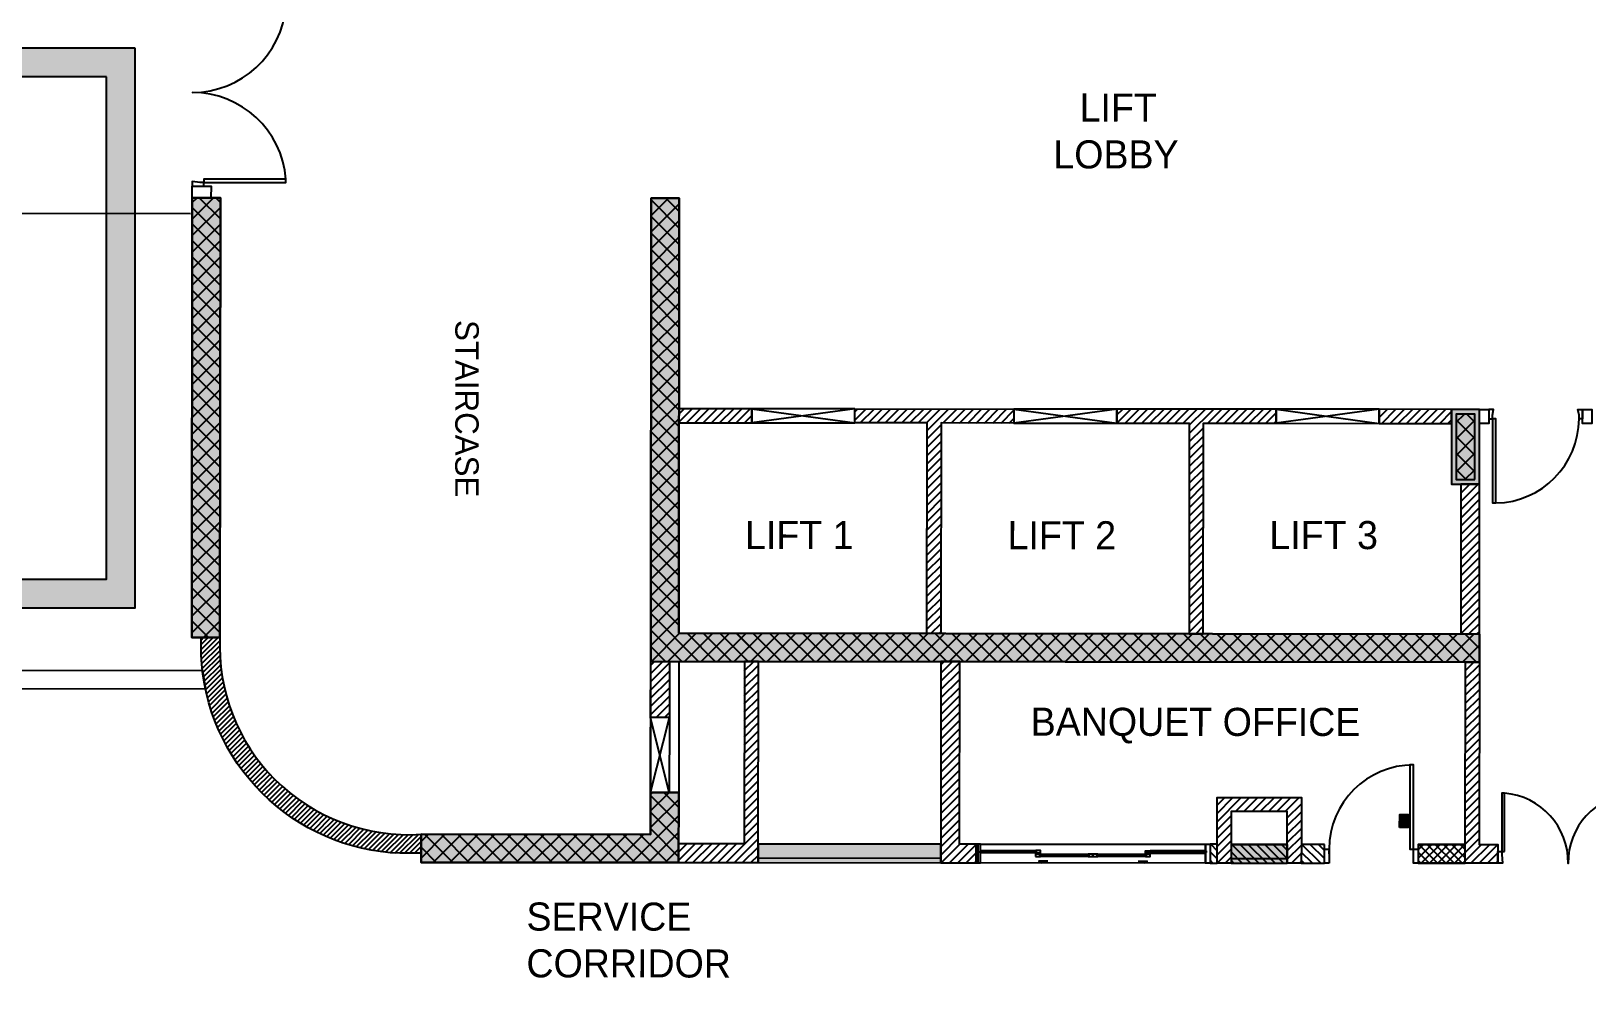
# Model space of a CAD drawing. Header units: millimetres. Extents: x -957 to 3394, y -3 to 3008.
# Drawn here: x 2041 to 2695, y 475 to 873 of the extents above; entities that cross this region are included whole.
import ezdxf

# ---------------------------------------------------------------- set-up
doc = ezdxf.new("R2010")
doc.units = ezdxf.units.MM
for name, color, linetype in [('HATCHES', 7, 'CONTINUOUS'), ('PDF_0', 7, 'CONTINUOUS'), ('PDF_CORE', 7, 'CONTINUOUS'), ('PDF_DOOR', 7, 'CONTINUOUS'), ('PDF_ELEVATION_5_LIGHT', 7, 'CONTINUOUS'), ('PDF_FRAMING-COLUMN', 7, 'CONTINUOUS'), ('PDF_FRAMING-COLUMN_HATCH', 7, 'CONTINUOUS'), ('PDF_FSM-PODIUM-FRAMING_-_S', 7, 'CONTINUOUS'), ('PDF_GROUND', 7, 'CONTINUOUS'), ('PDF_HATCH', 7, 'CONTINUOUS'), ('PDF_HATCH_-_AAC', 7, 'CONTINUOUS'), ('PDF_TEXT', 7, 'CONTINUOUS'), ('PDF_TRI_ARC-KQ_DOOR___WIND', 7, 'CONTINUOUS'), ('PDF_WALL', 7, 'CONTINUOUS')]:
    doc.layers.add(name, color=color, linetype=linetype)
doc.styles.add('PDF_ARIAL', font='PDF_ARIAL')

msp = doc.modelspace()

# ---------------------------------------------------------------- hatches: boundary and pattern name
at = {"layer": 'HATCHES'}
h = msp.add_hatch(color=178, dxfattribs=at)
h.paths.add_polyline_path([(660.59, 1512.96), (423.82, 1512.96), (423.82, 1207.2), (660.59, 1207.2)], flags=0)
h.paths.add_polyline_path([(648.59, 1219.2), (435.82, 1219.2), (435.82, 1500.96), (648.59, 1500.96)], flags=0)
h.paths.add_polyline_path([(660.59, 1183.2), (423.82, 1183.2), (423.82, 877.44), (660.59, 877.44)], flags=0)
h.paths.add_polyline_path([(648.59, 889.44), (435.82, 889.44), (435.82, 1171.2), (648.59, 1171.2)], flags=0)
h.paths.add_polyline_path([(530.93, 865.44), (530.93, 630.3), (904.48, 630.3), (904.48, 865.44)], flags=0)
h.paths.add_polyline_path([(892.48, 853.44), (892.48, 642.3), (542.93, 642.3), (542.93, 853.44)], flags=0)
h.paths.add_polyline_path([(928.48, 865.44), (928.48, 630.3), (1302.03, 630.3), (1302.03, 865.44)], flags=0)
h.paths.add_polyline_path([(940.48, 853.44), (1290.03, 853.44), (1290.03, 642.3), (940.48, 642.3)], flags=0)
h.paths.add_polyline_path([(1326.03, 865.44), (1326.03, 630.3), (1687.58, 630.3), (1687.58, 865.44)], flags=0)
h.paths.add_polyline_path([(1675.58, 853.44), (1675.58, 642.3), (1338.03, 642.3), (1338.03, 853.44)], flags=0)
h.paths.add_polyline_path([(1711.61, 865.44), (1711.61, 630.3), (2085.16, 630.3), (2085.16, 865.44)], flags=0)
h.paths.add_polyline_path([(2073.16, 853.44), (2073.16, 642.3), (1723.61, 642.3), (1723.61, 853.44)], flags=0)
at = {"layer": 'PDF_0'}
for points in [[(2649.78, 607.5), (2649.79, 619.29), (2313.52, 619.58), (2313.67, 802.47), (2301.87, 802.48), (2301.71, 607.79)], [(2649.78, 607.5), (2649.79, 619.29), (2313.52, 619.58), (2313.67, 802.47), (2301.87, 802.48), (2301.71, 607.79)], [(2313.46, 552.72), (2301.66, 552.73), (2301.65, 535.03), (2205.29, 535.11), (2205.28, 523.32), (2313.43, 523.22)]]:
    msp.add_hatch(color=7, dxfattribs=at).paths.add_polyline_path(points, flags=0)

# ---------------------------------------------------------------- linework, layer by layer
for points in [[(403.79, 797.42), (2108.36, 795.97)], [(2108.95, 795.77), (2109.35, 796.16)], [(2109.09, 726.73), (2109.15, 795.97)]]:
    msp.add_lwpolyline(points, dxfattribs=at)
at = {"layer": 'PDF_0', "color": 7}
for points in [[(2120.95, 802.63), (2109.16, 802.64), (2109, 617.79), (2120.8, 617.78)], [(2649.78, 607.5), (2649.79, 619.29), (2313.52, 619.58), (2313.67, 802.47), (2301.87, 802.48), (2301.71, 607.79)], [(2649.78, 607.5), (2649.79, 619.29), (2313.52, 619.58), (2313.67, 802.47), (2301.87, 802.48), (2301.71, 607.79)], [(2649.84, 682.22), (2649.87, 713.69), (2638.07, 713.7), (2638.04, 682.23)], [(2313.46, 552.72), (2301.66, 552.73), (2301.65, 535.03), (2205.29, 535.11), (2205.28, 523.32), (2313.43, 523.22)]]:
    msp.add_lwpolyline(points, close=True, dxfattribs=at)
for points in [[(2120.95, 802.63), (2109.16, 802.64), (2120.8, 617.78), (2109, 617.79)], [(2649.84, 682.22), (2649.87, 713.69), (2638.04, 682.23), (2638.07, 713.7)]]:
    msp.add_solid(points, dxfattribs=at)
at = {"layer": 'PDF_CORE'}
msp.add_lwpolyline([(2301.71, 607.79), (2313.51, 607.78), (2313.46, 552.72), (2301.66, 552.73)], close=True, dxfattribs=at)
at = {"layer": 'PDF_DOOR'}
for points in [[(2148.49, 810.47, 0.390391), (2109.19, 846.89, 0.390392), (2148.56, 883.24, 0.390392)], [(2713.89, 552.38, 0.393896), (2687.07, 522.9, 0.393896), (2660.3, 552.42, 0.393896)]]:
    msp.add_lwpolyline(points, format="xyb", dxfattribs=at)
for points in [[(2114.08, 809.05), (2148.49, 809.02), (2148.49, 810.47), (2114.08, 810.5)], [(2109.16, 807.56), (2114.08, 807.55), (2114.08, 809.05), (2112.5, 809.05), (2109.16, 809.53)], [(2653.8, 713.68), (2653.8, 709.75), (2655.29, 709.75), (2655.3, 711.32), (2655.77, 713.68)], [(2693.13, 713.65), (2693.13, 709.72), (2691.64, 709.72), (2691.64, 711.29), (2691.17, 713.65)], [(2655.29, 709.75), (2655.26, 674.35), (2656.72, 674.35), (2656.75, 709.75)], [(2660.28, 527.84), (2660.3, 552.42), (2659.22, 552.42), (2659.2, 527.84)], [(2657.58, 522.93), (2657.58, 527.84), (2659.2, 527.84), (2659.2, 526.68), (2659.55, 522.93)]]:
    msp.add_lwpolyline(points, close=True, dxfattribs=at)
msp.add_arc((2656.1, 709.88), 35.53, 270.99248, 359.74302, dxfattribs=at)
at = {"layer": 'PDF_ELEVATION_5_LIGHT'}
for points in [[(2313.59, 708.39), (2319.18, 713.97)], [(2313.6, 711.87), (2315.7, 713.97)], [(2316.75, 708.07), (2322.65, 713.97)], [(2320.23, 708.07), (2326.13, 713.96)], [(2323.7, 708.07), (2329.61, 713.96)], [(2327.18, 708.06), (2333.08, 713.96)], [(2330.65, 708.06), (2336.56, 713.95)], [(2334.13, 708.06), (2340.04, 713.95)], [(2337.61, 708.05), (2343.51, 713.95)], [(2387.39, 713.91), (2344.12, 708.05)], [(2344.13, 713.95), (2387.39, 708.01)], [(2387.39, 712.6), (2388.7, 713.91)], [(2387.39, 709.12), (2392.18, 713.91)], [(2417.74, 619.49), (2417.82, 707.99), (2387.39, 708.01), (2387.39, 713.91), (2454.25, 713.85), (2454.25, 707.95), (2423.72, 707.98), (2423.64, 619.49), (2417.79, 619.49)], [(2389.75, 708.01), (2395.66, 713.9)], [(2393.23, 708.01), (2399.13, 713.9)], [(2396.7, 708), (2402.61, 713.9)], [(2400.18, 708), (2406.09, 713.9)], [(2403.66, 708), (2409.56, 713.89)], [(2407.13, 708), (2413.04, 713.89)], [(2410.61, 707.99), (2416.51, 713.89)], [(2414.09, 707.99), (2419.99, 713.88)], [(2417.56, 707.99), (2423.47, 713.88)], [(2417.81, 704.76), (2426.94, 713.88)], [(2424.52, 707.98), (2430.42, 713.87)], [(2427.99, 707.98), (2433.9, 713.87)], [(2431.47, 707.97), (2437.37, 713.87)], [(2434.94, 707.97), (2440.85, 713.87)], [(2438.42, 707.97), (2444.33, 713.86)], [(2441.9, 707.97), (2447.8, 713.86)], [(2445.37, 707.96), (2451.28, 713.86)], [(2448.85, 707.96), (2454.25, 713.35)], [(2454.25, 713.85), (2497.51, 707.92)], [(2497.52, 713.82), (2454.25, 707.96)], [(2497.51, 711.39), (2499.95, 713.82)], [(2497.52, 707.92), (2503.42, 713.81)], [(2500.99, 707.91), (2506.9, 713.81)], [(2504.47, 707.91), (2510.38, 713.81)], [(2507.95, 707.91), (2513.85, 713.8)], [(2511.42, 707.91), (2517.33, 713.8)], [(2514.9, 707.9), (2520.8, 713.8)], [(2518.38, 707.9), (2524.28, 713.79)], [(2521.85, 707.9), (2527.76, 713.79)], [(2525.33, 707.89), (2531.23, 713.79)], [(2527.94, 707.03), (2534.71, 713.79)], [(2527.94, 703.55), (2538.19, 713.78)], [(2535.76, 707.89), (2541.66, 713.78)], [(2539.23, 707.88), (2545.14, 713.78)], [(2542.71, 707.88), (2548.62, 713.77)], [(2546.19, 707.88), (2552.09, 713.77)], [(2549.66, 707.87), (2555.57, 713.77)], [(2553.14, 707.87), (2559.04, 713.76)], [(2556.62, 707.87), (2562.52, 713.76)], [(2607.69, 713.72), (2564.42, 707.87)], [(2564.43, 713.76), (2607.68, 707.82)], [(2607.69, 713.7), (2607.71, 713.72)], [(2607.69, 710.22), (2611.19, 713.72)], [(2608.76, 707.82), (2614.67, 713.72)], [(2612.24, 707.82), (2618.14, 713.71)], [(2615.71, 707.82), (2621.62, 713.71)], [(2619.19, 707.81), (2625.09, 713.71)], [(2622.67, 707.81), (2628.57, 713.71)], [(2626.14, 707.81), (2632.05, 713.7)], [(2629.62, 707.8), (2635.52, 713.7)], [(2633.1, 707.8), (2638.07, 712.77)], [(2341.08, 708.05), (2344.12, 711.09)], [(2417.81, 701.29), (2423.72, 707.18)], [(2452.33, 707.96), (2454.25, 709.88)], [(2527.94, 700.08), (2533.84, 705.97)], [(2560.09, 707.86), (2564.42, 712.19)], [(2563.57, 707.86), (2564.42, 708.71)], [(2636.57, 707.8), (2638.07, 709.29)], [(2417.81, 697.81), (2423.71, 703.71)], [(2417.81, 694.34), (2423.71, 700.23)], [(2527.93, 696.6), (2533.84, 702.49)], [(2417.8, 690.86), (2423.71, 696.75)], [(2417.8, 687.38), (2423.7, 693.28)], [(2527.93, 693.12), (2533.83, 699.02)], [(2527.93, 689.65), (2533.83, 695.54)], [(2417.79, 680.43), (2423.7, 686.32)], [(2417.8, 683.91), (2423.7, 689.8)], [(2527.92, 686.17), (2533.83, 692.07)], [(2527.92, 682.69), (2533.83, 688.59)], [(2417.79, 676.95), (2423.7, 682.85)], [(2527.91, 675.74), (2533.82, 681.64)], [(2527.92, 679.22), (2533.82, 685.11)], [(2641.97, 678.46), (2645.75, 682.23)], [(2641.97, 674.98), (2649.23, 682.22)], [(2641.98, 681.93), (2642.27, 682.23)], [(2417.79, 673.48), (2423.69, 679.37)], [(2417.79, 670), (2423.69, 675.9)], [(2527.91, 672.26), (2533.82, 678.16)], [(2527.91, 668.79), (2533.81, 674.68)], [(2641.97, 671.51), (2649.84, 679.37)], [(2641.97, 668.03), (2649.84, 675.89)], [(2417.78, 666.52), (2423.69, 672.42)], [(2417.78, 663.05), (2423.68, 668.94)], [(2527.9, 661.84), (2533.81, 667.73)], [(2527.91, 665.31), (2533.81, 671.21)], [(2641.96, 664.55), (2649.84, 672.41)], [(2641.96, 661.08), (2649.83, 668.94)], [(2417.77, 656.1), (2423.68, 661.99)], [(2417.78, 659.57), (2423.68, 665.47)], [(2527.9, 658.36), (2533.8, 664.25)], [(2527.9, 654.88), (2533.8, 660.78)], [(2641.95, 654.12), (2649.83, 661.98)], [(2641.96, 657.6), (2649.83, 665.46)], [(2417.77, 652.62), (2423.67, 658.51)], [(2417.77, 649.14), (2423.67, 655.04)], [(2527.89, 651.41), (2533.8, 657.3)], [(2527.89, 647.93), (2533.8, 653.83)], [(2641.95, 650.65), (2649.82, 658.51)], [(2641.95, 647.17), (2649.82, 655.03)], [(2417.76, 645.67), (2423.67, 651.56)], [(2417.76, 642.19), (2423.67, 648.09)], [(2527.89, 644.45), (2533.79, 650.35)], [(2641.94, 643.7), (2649.82, 651.55)], [(2641.94, 640.22), (2649.81, 648.08)], [(2417.76, 638.71), (2423.66, 644.61)], [(2417.76, 635.24), (2423.66, 641.13)], [(2527.88, 640.98), (2533.79, 646.87)], [(2527.88, 637.5), (2533.79, 643.4)], [(2641.94, 636.74), (2649.81, 644.6)], [(2641.94, 633.27), (2649.81, 641.13)], [(2417.75, 631.76), (2423.66, 637.66)], [(2417.75, 628.29), (2423.65, 634.18)], [(2527.88, 634.03), (2533.78, 639.92)], [(2527.88, 630.55), (2533.78, 636.44)], [(2641.93, 629.79), (2649.81, 637.65)], [(2641.93, 626.31), (2649.8, 634.17)], [(2417.75, 624.81), (2423.65, 630.7)], [(2527.87, 627.07), (2533.78, 632.97)], [(2527.87, 623.6), (2533.77, 629.49)], [(2641.93, 622.84), (2649.8, 630.7)], [(2417.74, 621.33), (2423.65, 627.23)], [(2419.38, 619.49), (2423.65, 623.75)], [(2527.87, 620.12), (2533.77, 626.01)], [(2530.62, 619.4), (2533.77, 622.54)], [(2641.92, 619.36), (2649.8, 627.22)], [(2645.34, 619.3), (2649.79, 623.74)], [(2422.86, 619.49), (2423.64, 620.27)], [(2648.82, 619.3), (2649.79, 620.27)], [(2301.7, 602.74), (2306.76, 607.79)], [(2301.71, 606.22), (2303.28, 607.79)], [(2341.03, 603.8), (2345, 607.76)], [(2341.04, 607.28), (2341.52, 607.76)], [(2301.7, 599.27), (2309.57, 607.13)], [(2301.7, 595.79), (2309.57, 603.65)], [(2341.03, 600.33), (2346.94, 606.22)], [(2341.03, 596.85), (2346.93, 602.74)], [(2423.62, 599.42), (2431.5, 607.28)], [(2423.62, 595.94), (2431.49, 603.8)], [(2423.63, 606.37), (2424.95, 607.69)], [(2423.63, 602.89), (2428.43, 607.69)], [(2643.87, 600.47), (2649.78, 606.36)], [(2643.87, 596.99), (2649.78, 602.89)], [(2643.88, 607.42), (2643.96, 607.5)], [(2643.88, 603.94), (2647.44, 607.5)], [(2301.69, 592.32), (2309.57, 600.17)], [(2301.69, 588.84), (2309.56, 596.7)], [(2341.02, 589.9), (2346.93, 595.79)], [(2341.03, 593.37), (2346.93, 599.27)], [(2423.62, 592.46), (2431.49, 600.32)], [(2423.62, 588.99), (2431.49, 596.85)], [(2643.87, 593.52), (2649.77, 599.41)], [(2643.87, 590.04), (2649.77, 595.93)], [(2301.69, 585.36), (2309.56, 593.22)], [(2304, 584.19), (2309.56, 589.75)], [(2341.02, 586.42), (2346.92, 592.31)], [(2341.02, 582.94), (2346.92, 588.84)], [(2423.61, 585.51), (2431.48, 593.37)], [(2423.61, 582.03), (2431.48, 589.89)], [(2643.86, 586.56), (2649.77, 592.46)], [(2643.86, 583.09), (2649.76, 588.98)], [(2307.47, 584.19), (2309.56, 586.27)], [(2341.01, 579.47), (2346.92, 585.36)], [(2341.01, 575.99), (2346.91, 581.89)], [(2423.6, 575.08), (2431.48, 582.94)], [(2423.61, 578.56), (2431.48, 586.42)], [(2643.85, 576.13), (2649.76, 582.03)], [(2643.86, 579.61), (2649.76, 585.5)], [(2341.01, 572.51), (2346.91, 578.41)], [(2423.6, 571.61), (2431.47, 579.46)], [(2423.6, 568.13), (2431.47, 575.99)], [(2643.85, 572.66), (2649.76, 578.55)], [(2643.85, 569.18), (2649.75, 575.08)], [(2341, 569.04), (2346.91, 574.93)], [(2341, 565.56), (2346.91, 571.46)], [(2423.59, 564.65), (2431.47, 572.51)], [(2423.59, 561.18), (2431.46, 569.04)], [(2643.84, 565.7), (2649.75, 571.6)], [(2341, 562.09), (2346.9, 567.98)], [(2341, 558.61), (2346.9, 564.5)], [(2423.59, 557.7), (2431.46, 565.56)], [(2423.59, 554.22), (2431.46, 562.08)], [(2643.84, 562.23), (2649.75, 568.12)], [(2643.84, 558.75), (2649.74, 564.65)], [(2340.99, 555.13), (2346.9, 561.03)], [(2340.99, 551.66), (2346.89, 557.55)], [(2423.58, 550.75), (2431.46, 558.61)], [(2643.83, 551.8), (2649.74, 557.69)], [(2643.84, 555.28), (2649.74, 561.17)], [(2340.98, 544.7), (2346.89, 550.6)], [(2340.99, 548.18), (2346.89, 554.07)], [(2423.58, 547.27), (2431.45, 555.13)], [(2423.58, 543.79), (2431.45, 551.65)], [(2539.6, 547.36), (2542.8, 550.56)], [(2539.6, 543.89), (2546.28, 550.56)], [(2539.6, 540.41), (2549.76, 550.55)], [(2547.33, 544.65), (2553.23, 550.55)], [(2550.8, 544.65), (2556.71, 550.55)], [(2554.28, 544.65), (2560.19, 550.54)], [(2557.76, 544.65), (2563.66, 550.54)], [(2561.23, 544.64), (2567.14, 550.54)], [(2564.71, 544.64), (2570.61, 550.53)], [(2568.19, 544.64), (2574.09, 550.53)], [(2643.83, 548.32), (2649.73, 554.22)], [(2643.83, 544.85), (2649.73, 550.74)], [(2340.98, 541.23), (2346.89, 547.12)], [(2340.98, 537.75), (2346.88, 543.65)], [(2423.57, 540.32), (2431.45, 548.18)], [(2423.57, 536.84), (2431.44, 544.7)], [(2539.59, 536.93), (2545.5, 542.83)], [(2569.09, 538.6), (2575, 544.49)], [(2569.1, 542.07), (2575, 547.97)], [(2643.82, 541.37), (2649.73, 547.26)], [(2643.82, 537.89), (2649.73, 543.79)], [(2333.37, 523.21), (2346.88, 536.69)], [(2340.97, 534.27), (2346.88, 540.17)], [(2423.56, 529.89), (2431.44, 537.75)], [(2423.57, 533.37), (2431.44, 541.22)], [(2539.59, 533.46), (2545.5, 539.35)], [(2539.59, 529.98), (2545.49, 535.88)], [(2569.09, 535.12), (2575, 541.01)], [(2569.09, 531.64), (2574.99, 537.54)], [(2643.81, 530.94), (2649.72, 536.84)], [(2643.82, 534.42), (2649.72, 540.31)], [(2313.44, 527.63), (2316.9, 531.09)], [(2313.44, 524.15), (2320.38, 531.08)], [(2315.98, 523.22), (2323.86, 531.08)], [(2319.46, 523.22), (2327.33, 531.08)], [(2322.94, 523.21), (2330.81, 531.07)], [(2326.41, 523.21), (2334.29, 531.07)], [(2329.89, 523.21), (2337.76, 531.07)], [(2336.84, 523.2), (2346.87, 533.22)], [(2340.32, 523.2), (2346.87, 529.74)], [(2346.87, 531.06), (2423.57, 531)], [(2423.56, 526.41), (2431.43, 534.27)], [(2423.75, 523.13), (2431.62, 530.99)], [(2427.23, 523.13), (2435.1, 530.98)], [(2430.7, 523.12), (2438.58, 530.98)], [(2539.59, 526.51), (2545.49, 532.4)], [(2545.49, 530.89), (2569.09, 530.87)], [(2569.08, 524.69), (2574.99, 530.59)], [(2569.09, 528.17), (2574.99, 534.06)], [(2624.15, 528.67), (2626.3, 530.82)], [(2624.15, 525.2), (2629.77, 530.82)], [(2625.38, 522.96), (2633.25, 530.82)], [(2628.85, 522.95), (2636.73, 530.81)], [(2632.33, 522.95), (2640.2, 530.81)], [(2635.81, 522.95), (2643.68, 530.81)], [(2639.28, 522.94), (2649.72, 533.36)], [(2642.76, 522.94), (2650.63, 530.8)], [(2646.24, 522.94), (2654.11, 530.8)], [(2649.71, 522.94), (2657.58, 530.79)], [(2343.8, 523.2), (2346.87, 526.26)], [(2346.86, 523.2), (2423.56, 523.13)], [(2346.87, 525.16), (2423.56, 525.1)], [(2434.18, 523.12), (2439.3, 528.23)], [(2437.66, 523.12), (2439.29, 524.75)], [(2539.58, 523.03), (2545.49, 528.92)], [(2543.06, 523.03), (2545.48, 525.45)], [(2545.48, 524.99), (2569.08, 524.97)], [(2545.48, 523.03), (2569.08, 523.01)], [(2570.87, 523), (2574.98, 527.11)], [(2574.35, 523), (2574.98, 523.63)], [(2653.19, 522.93), (2657.58, 527.31)], [(2656.67, 522.93), (2657.57, 523.84)]]:
    msp.add_lwpolyline(points, dxfattribs=at)
for points in [[(2387.39, 713.91), (2344.13, 713.95), (2344.12, 708.05), (2387.39, 708.01)], [(2497.52, 713.82), (2454.25, 713.85), (2454.25, 707.95), (2497.51, 707.92)], [(2564.43, 713.76), (2497.52, 713.82), (2497.51, 707.92), (2527.94, 707.89), (2527.87, 619.4), (2533.77, 619.39), (2533.84, 707.89), (2564.42, 707.86)], [(2607.69, 713.72), (2564.43, 713.76), (2564.42, 707.86), (2607.68, 707.82)], [(2638.07, 713.7), (2607.69, 713.72), (2607.68, 707.82), (2638.07, 707.8)], [(2313.43, 523.22), (2346.86, 523.19), (2346.94, 607.75), (2341.04, 607.76), (2340.97, 531.07), (2313.44, 531.09)], [(2423.56, 523.13), (2439.29, 523.12), (2439.3, 530.98), (2431.43, 530.99), (2431.5, 607.68), (2423.63, 607.69)], [(2301.66, 552.73), (2309.55, 584.19), (2309.53, 552.72), (2301.69, 584.19)]]:
    msp.add_lwpolyline(points, close=True, dxfattribs=at)
at = {"layer": 'PDF_ELEVATION_5_LIGHT', "color": 7}
for points in [[(2346.86, 523.2), (2423.56, 523.13), (2423.57, 531), (2346.87, 531.06)], [(2545.48, 523.03), (2569.08, 523.01), (2569.09, 530.87), (2545.49, 530.89)]]:
    msp.add_lwpolyline(points, close=True, dxfattribs=at)
for points in [[(2346.86, 523.2), (2423.56, 523.13), (2346.87, 531.06), (2423.57, 531)], [(2545.48, 523.03), (2569.08, 523.01), (2545.49, 530.89), (2569.09, 530.87)]]:
    msp.add_solid(points, dxfattribs=at)
at = {"layer": 'PDF_FRAMING-COLUMN'}
for points in [[(2649.84, 682.22), (2649.87, 713.69), (2638.07, 713.7), (2638.04, 682.23)], [(2647.88, 684.19), (2647.9, 711.72), (2640.04, 711.73), (2640.01, 684.2)]]:
    msp.add_lwpolyline(points, close=True, dxfattribs=at)
at = {"layer": 'PDF_FRAMING-COLUMN_HATCH'}
for points in [[(2109.14, 786.72), (2120.95, 798.5)], [(2109.15, 800.62), (2111.18, 802.64)], [(2109.15, 793.67), (2118.13, 802.63)], [(2109.15, 798.6), (2120.94, 786.79)], [(2112.07, 802.64), (2120.95, 793.75)], [(2119.02, 802.63), (2120.95, 800.7)], [(2301.86, 788.27), (2313.67, 800.06)], [(2301.86, 788.27), (2313.67, 800.06)], [(2301.87, 802.18), (2302.17, 802.48)], [(2301.87, 802.18), (2302.17, 802.48)], [(2301.87, 795.23), (2309.13, 802.47)], [(2301.87, 795.23), (2309.13, 802.47)], [(2301.87, 801.7), (2313.66, 789.89)], [(2301.87, 801.7), (2313.66, 789.89)], [(2308.04, 802.47), (2313.67, 796.84)], [(2308.04, 802.47), (2313.67, 796.84)], [(2109.14, 779.76), (2120.95, 791.55)], [(2109.15, 791.65), (2120.94, 779.84)], [(2301.86, 781.32), (2313.67, 793.11)], [(2301.86, 781.32), (2313.66, 793.11)], [(2301.87, 794.74), (2313.66, 782.93)], [(2301.87, 794.74), (2313.66, 782.93)], [(2109.13, 772.81), (2120.94, 784.6)], [(2109.14, 784.7), (2120.93, 772.89)], [(2301.85, 774.37), (2313.66, 786.16)], [(2301.85, 774.37), (2313.66, 786.16)], [(2301.86, 787.79), (2313.65, 775.98)], [(2301.86, 787.79), (2313.65, 775.98)], [(2109.12, 765.86), (2120.93, 777.65)], [(2109.13, 777.75), (2120.92, 765.94)], [(2301.84, 767.42), (2313.65, 779.2)], [(2301.84, 767.42), (2313.65, 779.2)], [(2301.85, 780.84), (2313.64, 769.03)], [(2301.86, 780.84), (2313.64, 769.03)], [(2301.84, 760.46), (2313.65, 772.25)], [(2301.84, 760.46), (2313.65, 772.25)], [(2301.85, 773.89), (2313.64, 762.08)], [(2301.85, 773.89), (2313.64, 762.08)], [(2109.12, 758.9), (2120.93, 770.69)], [(2109.13, 770.79), (2120.92, 758.98)], [(2301.83, 753.51), (2313.64, 765.3)], [(2301.83, 753.51), (2313.64, 765.3)], [(2301.84, 766.93), (2313.63, 755.12)], [(2301.84, 766.93), (2313.63, 755.12)], [(2109.11, 751.95), (2120.92, 763.74)], [(2109.12, 763.84), (2120.91, 752.03)], [(2301.83, 746.56), (2313.64, 758.35)], [(2301.83, 746.56), (2313.63, 758.35)], [(2301.84, 759.98), (2313.63, 748.17)], [(2301.84, 759.98), (2313.63, 748.17)], [(2109.11, 745), (2120.92, 756.79)], [(2109.12, 756.89), (2120.91, 745.08)], [(2301.83, 753.03), (2313.62, 741.22)], [(2301.83, 753.03), (2313.62, 741.22)], [(2109.1, 738.05), (2120.91, 749.84)], [(2109.11, 749.93), (2120.9, 738.13)], [(2301.82, 739.6), (2313.63, 751.39)], [(2301.82, 739.6), (2313.63, 751.39)], [(2301.83, 746.07), (2313.61, 734.27)], [(2301.83, 746.07), (2313.61, 734.27)], [(2109.09, 731.09), (2120.9, 742.88)], [(2109.1, 742.98), (2120.89, 731.17)], [(2301.81, 732.65), (2313.62, 744.44)], [(2301.81, 732.65), (2313.62, 744.44)], [(2301.82, 739.12), (2313.61, 727.31)], [(2301.82, 739.12), (2313.61, 727.31)], [(2109.09, 724.14), (2120.9, 735.93)], [(2109.1, 736.03), (2120.89, 724.22)], [(2301.81, 725.7), (2313.62, 737.49)], [(2301.81, 725.7), (2313.62, 737.49)], [(2301.81, 732.17), (2313.6, 720.36)], [(2301.81, 732.17), (2313.6, 720.36)], [(2109.08, 717.19), (2120.89, 728.98)], [(2109.09, 729.08), (2120.88, 717.27)], [(2301.8, 718.75), (2313.61, 730.54)], [(2301.8, 718.75), (2313.61, 730.54)], [(2109.08, 710.24), (2120.89, 722.03)], [(2109.09, 722.12), (2120.88, 710.32)], [(2301.8, 711.79), (2313.61, 723.58)], [(2301.8, 711.79), (2313.61, 723.58)], [(2301.81, 725.22), (2313.6, 713.41)], [(2301.81, 725.22), (2313.6, 713.41)], [(2109.07, 703.28), (2120.88, 715.07)], [(2109.08, 715.17), (2120.87, 703.36)], [(2301.79, 704.84), (2313.6, 716.63)], [(2301.79, 704.84), (2313.6, 716.63)], [(2301.8, 718.26), (2313.59, 706.45)], [(2301.8, 718.26), (2313.59, 706.45)], [(2109.06, 696.33), (2120.87, 708.12)], [(2109.08, 708.22), (2120.86, 696.41)], [(2301.78, 697.89), (2313.59, 709.68)], [(2301.78, 697.89), (2313.59, 709.68)], [(2301.8, 711.31), (2313.58, 699.5)], [(2301.8, 711.31), (2313.58, 699.5)], [(2640.03, 708.29), (2643.48, 711.73)], [(2640.03, 709.26), (2647.89, 701.39)], [(2640.03, 701.34), (2647.9, 709.2)], [(2644.52, 711.73), (2647.9, 708.34)], [(2109.06, 689.38), (2120.87, 701.17)], [(2109.07, 701.27), (2120.86, 689.46)], [(2301.78, 690.94), (2313.59, 702.72)], [(2301.78, 690.94), (2313.59, 702.72)], [(2301.79, 704.36), (2313.58, 692.55)], [(2301.79, 704.36), (2313.58, 692.55)], [(2640.02, 694.38), (2647.89, 702.24)], [(2640.03, 702.31), (2647.89, 694.43)], [(2109.05, 682.43), (2120.86, 694.21)], [(2109.06, 694.31), (2120.85, 682.5)], [(2301.77, 683.98), (2313.58, 695.77)], [(2301.77, 683.98), (2313.58, 695.77)], [(2301.78, 697.41), (2313.57, 685.6)], [(2301.78, 697.41), (2313.57, 685.6)], [(2640.02, 695.35), (2647.88, 687.48)], [(2640.02, 687.43), (2647.89, 695.29)], [(2109.05, 675.47), (2120.86, 687.26)], [(2109.06, 687.36), (2120.85, 675.55)], [(2301.77, 677.03), (2313.58, 688.82)], [(2301.77, 677.03), (2313.58, 688.82)], [(2301.78, 690.45), (2313.57, 678.64)], [(2301.78, 690.45), (2313.57, 678.64)], [(2640.02, 688.4), (2644.22, 684.19)], [(2643.73, 684.19), (2647.88, 688.34)], [(2109.04, 668.52), (2120.85, 680.31)], [(2109.05, 680.41), (2120.84, 668.6)], [(2301.76, 670.08), (2313.57, 681.87)], [(2301.76, 670.08), (2313.57, 681.87)], [(2301.77, 683.5), (2313.56, 671.69)], [(2301.77, 683.5), (2313.56, 671.69)], [(2109.04, 661.57), (2120.84, 673.36)], [(2109.05, 673.46), (2120.83, 661.65)], [(2301.75, 663.13), (2313.56, 674.91)], [(2301.75, 663.13), (2313.56, 674.91)], [(2301.77, 676.55), (2313.56, 664.74)], [(2301.77, 676.55), (2313.55, 664.74)], [(2301.75, 656.17), (2313.56, 667.96)], [(2301.75, 656.17), (2313.56, 667.96)], [(2301.76, 669.6), (2313.55, 657.79)], [(2301.76, 669.6), (2313.55, 657.79)], [(2109.03, 654.61), (2120.84, 666.4)], [(2109.04, 666.5), (2120.83, 654.69)], [(2301.74, 649.22), (2313.55, 661.01)], [(2301.74, 649.22), (2313.55, 661.01)], [(2301.75, 662.64), (2313.54, 650.83)], [(2301.75, 662.64), (2313.54, 650.83)], [(2109.02, 647.66), (2120.83, 659.45)], [(2109.03, 659.55), (2120.82, 647.74)], [(2301.74, 642.27), (2313.55, 654.06)], [(2301.74, 642.27), (2313.55, 654.06)], [(2301.75, 655.69), (2313.54, 643.88)], [(2301.75, 655.69), (2313.54, 643.88)], [(2109.02, 640.71), (2120.83, 652.5)], [(2109.03, 652.6), (2120.82, 640.79)], [(2301.73, 635.31), (2313.54, 647.1)], [(2301.73, 635.31), (2313.54, 647.1)], [(2301.74, 648.74), (2313.53, 636.93)], [(2301.74, 648.74), (2313.53, 636.93)], [(2109.01, 633.76), (2120.82, 645.55)], [(2109.02, 645.64), (2120.81, 633.84)], [(2301.74, 641.78), (2313.53, 629.98)], [(2301.74, 641.78), (2313.52, 629.98)], [(2109.01, 626.8), (2120.81, 638.59)], [(2109.02, 638.69), (2120.8, 626.88)], [(2301.72, 628.36), (2313.53, 640.15)], [(2301.72, 628.36), (2313.53, 640.15)], [(2301.73, 634.83), (2313.52, 623.02)], [(2301.73, 634.83), (2313.52, 623.02)], [(2109, 619.85), (2120.81, 631.64)], [(2109.01, 631.74), (2120.8, 619.93)], [(2301.72, 621.41), (2313.53, 633.2)], [(2301.72, 621.41), (2313.53, 633.2)], [(2301.72, 627.88), (2321.79, 607.78)], [(2301.72, 627.88), (2321.79, 607.78)], [(2109, 624.79), (2115.99, 617.78)], [(2113.89, 617.79), (2120.8, 624.69)], [(2301.71, 614.46), (2313.52, 626.25)], [(2301.71, 614.46), (2313.52, 626.25)], [(2301.72, 620.93), (2314.84, 607.78)], [(2301.72, 620.93), (2314.84, 607.78)], [(2109, 617.83), (2109.04, 617.79)], [(2302, 607.79), (2313.81, 619.58)], [(2302, 607.79), (2313.81, 619.58)], [(2308.95, 607.79), (2320.76, 619.58)], [(2308.95, 607.79), (2320.76, 619.58)], [(2315.9, 607.78), (2327.71, 619.57)], [(2315.9, 607.78), (2327.71, 619.57)], [(2316.96, 619.58), (2328.75, 607.77)], [(2316.96, 619.58), (2328.75, 607.77)], [(2322.85, 607.78), (2334.66, 619.56)], [(2322.85, 607.78), (2334.66, 619.56)], [(2323.91, 619.57), (2335.7, 607.76)], [(2323.91, 619.57), (2335.7, 607.76)], [(2329.81, 607.77), (2341.62, 619.56)], [(2329.81, 607.77), (2341.62, 619.56)], [(2330.86, 619.57), (2342.65, 607.76)], [(2330.86, 619.57), (2342.65, 607.76)], [(2336.76, 607.76), (2348.57, 619.55)], [(2336.76, 607.76), (2348.57, 619.55)], [(2337.81, 619.56), (2349.6, 607.75)], [(2337.82, 619.56), (2349.6, 607.75)], [(2343.71, 607.76), (2355.52, 619.55)], [(2343.71, 607.76), (2355.52, 619.55)], [(2344.77, 619.56), (2356.56, 607.75)], [(2344.77, 619.56), (2356.56, 607.75)], [(2350.66, 607.75), (2362.47, 619.54)], [(2350.67, 607.75), (2362.47, 619.54)], [(2351.72, 619.55), (2363.51, 607.74)], [(2351.72, 619.55), (2363.51, 607.74)], [(2357.62, 607.75), (2369.43, 619.53)], [(2357.62, 607.75), (2369.43, 619.53)], [(2358.67, 619.54), (2370.46, 607.73)], [(2358.67, 619.54), (2370.46, 607.73)], [(2364.57, 607.74), (2376.38, 619.53)], [(2364.57, 607.74), (2376.38, 619.53)], [(2365.63, 619.54), (2377.42, 607.73)], [(2365.63, 619.54), (2377.41, 607.73)], [(2371.52, 607.73), (2383.33, 619.52)], [(2371.52, 607.73), (2383.33, 619.52)], [(2372.58, 619.53), (2384.37, 607.72)], [(2372.58, 619.53), (2384.37, 607.72)], [(2378.48, 607.73), (2390.29, 619.52)], [(2378.48, 607.73), (2390.28, 619.52)], [(2379.53, 619.53), (2391.32, 607.72)], [(2379.53, 619.53), (2391.32, 607.72)], [(2385.43, 607.72), (2397.24, 619.51)], [(2385.43, 607.72), (2397.24, 619.51)], [(2386.48, 619.52), (2398.27, 607.71)], [(2386.48, 619.52), (2398.27, 607.71)], [(2392.38, 607.72), (2404.19, 619.5)], [(2392.38, 607.72), (2404.19, 619.5)], [(2393.44, 619.51), (2405.23, 607.7)], [(2393.44, 619.51), (2405.23, 607.7)], [(2399.33, 607.71), (2411.14, 619.5)], [(2399.33, 607.71), (2411.14, 619.5)], [(2400.39, 619.51), (2412.18, 607.7)], [(2400.39, 619.51), (2412.18, 607.7)], [(2406.29, 607.7), (2418.1, 619.49)], [(2406.29, 607.7), (2418.1, 619.49)], [(2407.34, 619.5), (2419.13, 607.69)], [(2407.34, 619.5), (2419.13, 607.69)], [(2413.24, 607.7), (2425.05, 619.49)], [(2413.24, 607.7), (2425.05, 619.49)], [(2414.29, 619.5), (2426.08, 607.69)], [(2414.29, 619.5), (2426.08, 607.69)], [(2420.19, 607.69), (2432, 619.48)], [(2420.19, 607.69), (2432, 619.48)], [(2421.25, 619.49), (2433.04, 607.68)], [(2421.25, 619.49), (2433.04, 607.68)], [(2427.14, 607.69), (2438.95, 619.47)], [(2427.14, 607.69), (2438.95, 619.47)], [(2428.2, 619.48), (2439.99, 607.67)], [(2428.2, 619.48), (2439.99, 607.67)], [(2434.1, 607.68), (2445.91, 619.47)], [(2434.1, 607.68), (2445.91, 619.47)], [(2435.15, 619.48), (2446.94, 607.67)], [(2435.15, 619.48), (2446.94, 607.67)], [(2441.05, 607.67), (2452.86, 619.46)], [(2441.05, 607.67), (2452.86, 619.46)], [(2442.1, 619.47), (2453.89, 607.66)], [(2442.11, 619.47), (2453.89, 607.66)], [(2448, 607.67), (2459.81, 619.46)], [(2448, 607.67), (2459.81, 619.46)], [(2449.06, 619.47), (2460.85, 607.66)], [(2449.06, 619.47), (2460.85, 607.66)], [(2454.96, 607.66), (2466.76, 619.45)], [(2454.96, 607.66), (2466.76, 619.45)], [(2456.01, 619.46), (2467.8, 607.65)], [(2456.01, 619.46), (2467.8, 607.65)], [(2461.91, 607.66), (2473.72, 619.45)], [(2461.91, 607.66), (2473.72, 619.45)], [(2462.96, 619.45), (2474.75, 607.65)], [(2462.96, 619.45), (2474.75, 607.65)], [(2468.86, 607.65), (2480.67, 619.44)], [(2468.86, 607.65), (2480.67, 619.44)], [(2469.92, 619.45), (2481.71, 607.64)], [(2469.92, 619.45), (2481.7, 607.64)], [(2475.81, 607.64), (2487.62, 619.43)], [(2475.81, 607.64), (2487.62, 619.43)], [(2476.87, 619.44), (2488.66, 607.63)], [(2476.87, 619.44), (2488.66, 607.63)], [(2482.77, 607.64), (2494.58, 619.43)], [(2482.77, 607.64), (2494.57, 619.43)], [(2483.82, 619.44), (2495.61, 607.63)], [(2483.82, 619.44), (2495.61, 607.63)], [(2489.72, 607.63), (2501.53, 619.42)], [(2489.72, 607.63), (2501.53, 619.42)], [(2490.77, 619.43), (2502.56, 607.62)], [(2490.77, 619.43), (2502.56, 607.62)], [(2496.67, 607.63), (2508.48, 619.42)], [(2496.67, 607.63), (2508.48, 619.42)], [(2497.73, 619.42), (2509.52, 607.62)], [(2497.73, 619.42), (2509.52, 607.62)], [(2503.62, 607.62), (2515.43, 619.41)], [(2503.62, 607.62), (2515.43, 619.41)], [(2504.68, 619.42), (2516.47, 607.61)], [(2504.68, 619.42), (2516.47, 607.61)], [(2510.58, 607.61), (2522.39, 619.4)], [(2510.58, 607.61), (2522.39, 619.4)], [(2511.63, 619.41), (2523.42, 607.6)], [(2511.63, 619.41), (2523.42, 607.6)], [(2517.53, 607.61), (2529.34, 619.4)], [(2517.53, 607.61), (2529.34, 619.4)], [(2518.58, 619.41), (2530.37, 607.6)], [(2518.58, 619.41), (2530.37, 607.6)], [(2524.48, 607.6), (2536.29, 619.39)], [(2524.48, 607.6), (2536.29, 619.39)], [(2525.54, 619.4), (2537.33, 607.59)], [(2525.54, 619.4), (2537.33, 607.59)], [(2531.43, 607.6), (2543.24, 619.39)], [(2531.43, 607.6), (2543.24, 619.39)], [(2532.49, 619.39), (2544.28, 607.59)], [(2532.49, 619.39), (2544.28, 607.59)], [(2538.39, 607.59), (2550.2, 619.38)], [(2538.39, 607.59), (2550.2, 619.38)], [(2539.44, 619.39), (2551.23, 607.58)], [(2539.44, 619.39), (2551.23, 607.58)], [(2545.34, 607.58), (2557.15, 619.37)], [(2545.34, 607.58), (2557.15, 619.37)], [(2546.39, 619.38), (2558.18, 607.57)], [(2546.4, 619.38), (2558.18, 607.57)], [(2552.29, 607.58), (2564.1, 619.37)], [(2552.29, 607.58), (2564.1, 619.37)], [(2553.35, 619.38), (2565.14, 607.57)], [(2553.35, 619.38), (2565.14, 607.57)], [(2559.24, 607.57), (2571.05, 619.36)], [(2559.25, 607.57), (2571.05, 619.36)], [(2560.3, 619.37), (2572.09, 607.56)], [(2560.3, 619.37), (2572.09, 607.56)], [(2566.2, 607.57), (2578.01, 619.36)], [(2566.2, 607.57), (2578.01, 619.36)], [(2567.25, 619.37), (2579.04, 607.56)], [(2567.25, 619.37), (2579.04, 607.56)], [(2573.15, 607.56), (2584.96, 619.35)], [(2573.15, 607.56), (2584.96, 619.35)], [(2574.21, 619.36), (2586, 607.55)], [(2574.21, 619.36), (2585.99, 607.55)], [(2580.1, 607.55), (2591.91, 619.34)], [(2580.1, 607.55), (2591.91, 619.34)], [(2581.16, 619.35), (2592.95, 607.54)], [(2581.16, 619.35), (2592.95, 607.54)], [(2587.06, 607.55), (2598.87, 619.34)], [(2587.06, 607.55), (2598.86, 619.34)], [(2588.11, 619.35), (2599.9, 607.54)], [(2588.11, 619.35), (2599.9, 607.54)], [(2594.01, 607.54), (2605.82, 619.33)], [(2594.01, 607.54), (2605.82, 619.33)], [(2595.06, 619.34), (2606.85, 607.53)], [(2595.06, 619.34), (2606.85, 607.53)], [(2600.96, 607.54), (2612.77, 619.33)], [(2600.96, 607.54), (2612.77, 619.33)], [(2602.02, 619.34), (2613.81, 607.53)], [(2602.02, 619.34), (2613.81, 607.53)], [(2607.91, 607.53), (2619.72, 619.32)], [(2607.91, 607.53), (2619.72, 619.32)], [(2608.97, 619.33), (2620.76, 607.52)], [(2608.97, 619.33), (2620.76, 607.52)], [(2614.87, 607.53), (2626.68, 619.31)], [(2614.87, 607.53), (2626.68, 619.31)], [(2615.92, 619.32), (2627.71, 607.51)], [(2615.92, 619.32), (2627.71, 607.51)], [(2621.82, 607.52), (2633.63, 619.31)], [(2621.82, 607.52), (2633.63, 619.31)], [(2622.87, 619.32), (2634.66, 607.51)], [(2622.87, 619.32), (2634.66, 607.51)], [(2628.77, 607.51), (2640.58, 619.3)], [(2628.77, 607.51), (2640.58, 619.3)], [(2629.83, 619.31), (2641.62, 607.5)], [(2629.83, 619.31), (2641.62, 607.5)], [(2635.72, 607.51), (2647.53, 619.3)], [(2635.72, 607.51), (2647.53, 619.3)], [(2636.78, 619.31), (2648.57, 607.5)], [(2636.78, 619.31), (2648.57, 607.5)], [(2642.68, 607.5), (2649.79, 614.6)], [(2642.68, 607.5), (2649.79, 614.6)], [(2643.73, 619.3), (2649.78, 613.24)], [(2643.73, 619.3), (2649.78, 613.24)], [(2301.71, 613.97), (2307.89, 607.79)], [(2301.71, 613.97), (2307.89, 607.79)], [(2649.63, 607.5), (2649.78, 607.65)], [(2649.63, 607.5), (2649.78, 607.65)], [(2301.65, 544.93), (2309.46, 552.72)], [(2301.65, 537.98), (2313.46, 549.77)], [(2301.66, 551.88), (2302.51, 552.73)], [(2301.66, 551.4), (2313.45, 539.59)], [(2307.28, 552.73), (2313.45, 546.54)], [(2293.84, 523.24), (2313.45, 542.81)], [(2301.65, 544.45), (2313.44, 532.64)], [(2300.8, 523.23), (2313.45, 535.86)], [(2301.65, 537.49), (2313.44, 525.69)], [(2205.28, 532.09), (2208.32, 535.11)], [(2205.28, 525.13), (2215.27, 535.11)], [(2205.28, 529.65), (2211.61, 523.31)], [(2206.77, 535.11), (2218.56, 523.3)], [(2210.41, 523.31), (2222.22, 535.1)], [(2213.72, 535.11), (2225.51, 523.3)], [(2217.36, 523.31), (2229.17, 535.09)], [(2220.68, 535.1), (2232.46, 523.29)], [(2224.32, 523.3), (2236.13, 535.09)], [(2227.63, 535.1), (2239.42, 523.29)], [(2231.27, 523.29), (2243.08, 535.08)], [(2234.58, 535.09), (2246.37, 523.28)], [(2238.22, 523.29), (2250.03, 535.08)], [(2241.53, 535.08), (2253.32, 523.27)], [(2245.18, 523.28), (2256.98, 535.07)], [(2248.49, 535.08), (2260.28, 523.27)], [(2252.13, 523.28), (2263.94, 535.06)], [(2255.44, 535.07), (2267.23, 523.26)], [(2259.08, 523.27), (2270.89, 535.06)], [(2262.39, 535.07), (2274.18, 523.26)], [(2266.03, 523.26), (2277.84, 535.05)], [(2269.34, 535.06), (2281.13, 523.25)], [(2272.99, 523.26), (2284.79, 535.05)], [(2276.3, 535.05), (2288.09, 523.24)], [(2279.94, 523.25), (2291.75, 535.04)], [(2283.25, 535.05), (2295.04, 523.24)], [(2286.89, 523.25), (2298.7, 535.03)], [(2290.2, 535.04), (2301.99, 523.23)], [(2297.16, 535.04), (2308.94, 523.23)], [(2307.75, 523.23), (2313.44, 528.91)]]:
    msp.add_lwpolyline(points, dxfattribs=at)
for points in [[(2649.84, 682.22), (2649.87, 713.69), (2638.04, 682.23), (2638.07, 713.7)], [(2647.88, 684.19), (2647.9, 711.72), (2640.01, 684.2), (2640.04, 711.73)]]:
    msp.add_solid(points, dxfattribs=at)
at = {"layer": 'PDF_FSM-PODIUM-FRAMING_-_S'}
for points in [[(2109.16, 802.64), (2120.95, 802.63), (2120.8, 617.78), (2109, 617.79)], [(2301.87, 802.48), (2313.67, 802.47), (2313.52, 619.58), (2649.79, 619.29), (2649.78, 607.5), (2301.71, 607.79)], [(2301.87, 802.48), (2313.67, 802.47), (2313.52, 619.58), (2649.79, 619.29), (2649.78, 607.5), (2301.71, 607.79)], [(2205.28, 523.32), (2205.29, 535.11), (2301.65, 535.03), (2301.66, 552.73), (2313.46, 552.72), (2313.43, 523.22)]]:
    msp.add_lwpolyline(points, close=True, dxfattribs=at)
msp.add_lwpolyline([(2196.32, 527.13, -0.187637), (2138.52, 552.34, -0.18808), (2112.84, 610.51), (2112.85, 617.79), (2120.8, 617.78, 0.209995), (2143.77, 558.21, 0.214833), (2205.29, 535.11), (2205.28, 527.12)], format="xyb", close=True, dxfattribs=at)
at = {"layer": 'PDF_GROUND', "color": 178}
for points in [[(2085.16, 865.44), (1711.61, 865.44), (1711.61, 630.3), (2085.16, 630.3)], [(2073.16, 853.44), (1723.61, 853.44), (1723.61, 642.3), (2073.16, 642.3)]]:
    msp.add_lwpolyline(points, close=True, dxfattribs=at)
at = {"layer": 'PDF_HATCH'}
for points in [[(2539.59, 528.22), (2536.92, 530.9)], [(2553.62, 523.02), (2545.76, 530.89)], [(2557.09, 523.01), (2549.24, 530.89)], [(2560.57, 523.01), (2552.71, 530.88)], [(2564.05, 523.01), (2556.19, 530.88)], [(2567.52, 523.01), (2559.66, 530.88)], [(2569.08, 524.92), (2563.14, 530.88)], [(2569.09, 528.4), (2566.62, 530.87)], [(2583.12, 522.99), (2575.26, 530.87)], [(2584.71, 524.88), (2578.73, 530.86)], [(2584.71, 528.35), (2582.21, 530.86)], [(2632.17, 522.95), (2624.31, 530.82)], [(2635.65, 522.95), (2627.79, 530.82)], [(2639.13, 522.94), (2631.27, 530.82)], [(2642.6, 522.94), (2634.74, 530.81)], [(2643.81, 525.21), (2638.22, 530.81)], [(2643.81, 528.69), (2641.7, 530.81)], [(2539.58, 524.75), (2536.64, 527.69)], [(2537.82, 523.03), (2536.64, 524.22)], [(2546.67, 523.02), (2545.48, 524.21)], [(2550.14, 523.02), (2545.49, 527.68)], [(2579.64, 523), (2574.98, 527.66)], [(2576.16, 523), (2574.98, 524.18)], [(2628.7, 522.95), (2624.04, 527.62)], [(2625.22, 522.96), (2624.04, 524.14)]]:
    msp.add_lwpolyline(points, dxfattribs=at)
at = {"layer": 'PDF_HATCH_-_AAC'}
for points in [[(2112.84, 616.89), (2113.74, 617.79)], [(2112.84, 614.81), (2115.83, 617.78)], [(2112.84, 612.72), (2117.91, 617.78)], [(2112.84, 610.63), (2120, 617.78)], [(2112.94, 608.65), (2120.75, 616.44)], [(2113.09, 606.71), (2120.71, 614.33)], [(2113.28, 604.82), (2120.74, 612.26)], [(2113.5, 602.96), (2120.81, 610.25)], [(2113.76, 601.13), (2120.93, 608.29)], [(2114.05, 599.34), (2121.09, 606.37)], [(2114.38, 597.58), (2121.3, 604.49)], [(2114.73, 595.85), (2121.55, 602.66)], [(2115.12, 594.15), (2121.83, 600.86)], [(2115.53, 592.48), (2122.15, 599.09)], [(2115.97, 590.84), (2122.51, 597.36)], [(2116.44, 589.22), (2122.89, 595.66)], [(2116.93, 587.63), (2123.31, 594)], [(2117.45, 586.06), (2123.76, 592.36)], [(2118, 584.52), (2124.24, 590.75)], [(2118.56, 583), (2124.74, 589.17)], [(2119.15, 581.51), (2125.28, 587.62)], [(2119.76, 580.03), (2125.83, 586.09)], [(2120.4, 578.58), (2126.42, 584.59)], [(2121.05, 577.15), (2127.03, 583.12)], [(2121.73, 575.74), (2127.66, 581.67)], [(2122.43, 574.36), (2128.32, 580.24)], [(2123.15, 572.99), (2129, 578.83)], [(2123.88, 571.64), (2129.7, 577.45)], [(2124.64, 570.31), (2130.43, 576.09)], [(2125.42, 569.01), (2131.18, 574.75)], [(2126.21, 567.72), (2131.94, 573.44)], [(2127.03, 566.45), (2132.74, 572.14)], [(2127.86, 565.2), (2133.55, 570.87)], [(2128.72, 563.96), (2134.38, 569.62)], [(2129.59, 562.75), (2135.23, 568.38)], [(2130.48, 561.55), (2136.1, 567.17)], [(2131.38, 560.37), (2137, 565.98)], [(2132.31, 559.21), (2137.91, 564.8)], [(2133.25, 558.07), (2138.84, 563.65)], [(2134.21, 556.95), (2139.79, 562.52)], [(2135.19, 555.84), (2140.77, 561.4)], [(2136.19, 554.75), (2141.76, 560.31)], [(2137.2, 553.68), (2142.77, 559.24)], [(2138.23, 552.62), (2143.8, 558.18)], [(2139.28, 551.59), (2144.86, 557.15)], [(2140.35, 550.57), (2145.93, 556.14)], [(2141.44, 549.57), (2147.03, 555.15)], [(2142.54, 548.59), (2148.14, 554.18)], [(2143.66, 547.62), (2149.27, 553.22)], [(2144.8, 546.67), (2150.43, 552.29)], [(2145.96, 545.75), (2151.6, 551.38)], [(2147.13, 544.84), (2152.79, 550.48)], [(2148.33, 543.94), (2154, 549.61)], [(2149.54, 543.07), (2155.24, 548.76)], [(2150.77, 542.21), (2156.49, 547.92)], [(2152.02, 541.38), (2157.76, 547.11)], [(2153.28, 540.56), (2159.06, 546.32)], [(2154.57, 539.76), (2160.37, 545.55)], [(2155.88, 538.98), (2161.71, 544.8)], [(2157.2, 538.22), (2163.07, 544.07)], [(2158.55, 537.48), (2164.45, 543.37)], [(2159.91, 536.76), (2165.85, 542.68)], [(2161.3, 536.06), (2167.28, 542.02)], [(2162.71, 535.38), (2168.73, 541.39)], [(2164.14, 534.72), (2170.2, 540.77)], [(2165.59, 534.08), (2171.7, 540.18)], [(2167.06, 533.47), (2173.22, 539.62)], [(2168.55, 532.87), (2174.77, 539.09)], [(2170.07, 532.31), (2176.35, 538.58)], [(2171.61, 531.76), (2177.96, 538.09)], [(2173.18, 531.24), (2179.59, 537.64)], [(2174.77, 530.75), (2181.25, 537.22)], [(2176.39, 530.28), (2182.95, 536.82)], [(2178.03, 529.83), (2184.67, 536.46)], [(2179.7, 529.42), (2186.43, 536.14)], [(2181.4, 529.03), (2188.23, 535.85)], [(2183.14, 528.68), (2190.06, 535.59)], [(2184.9, 528.35), (2191.93, 535.37)], [(2186.69, 528.06), (2193.85, 535.2)], [(2188.52, 527.8), (2195.8, 535.07)], [(2190.38, 527.57), (2197.81, 534.98)], [(2192.28, 527.39), (2199.86, 534.95)], [(2194.22, 527.24), (2201.97, 534.97)], [(2196.2, 527.13), (2204.13, 535.05)], [(2198.29, 527.13), (2205.29, 534.12)], [(2200.37, 527.13), (2205.28, 532.03)], [(2202.46, 527.13), (2205.28, 529.94)], [(2204.54, 527.12), (2205.28, 527.86)]]:
    msp.add_lwpolyline(points, dxfattribs=at)
at = {"layer": 'PDF_TRI_ARC-KQ_DOOR___WIND'}
for points in [[(2622.08, 528.86), (2622.11, 564.26), (2620.53, 564.26), (2620.5, 528.86)], [(2438.31, 523.12), (2440.28, 523.12), (2440.29, 530.98), (2438.32, 530.98)], [(2440.29, 530.98), (2534.68, 530.9), (2534.67, 523.03), (2440.28, 523.12)], [(2536.64, 523.03), (2534.67, 523.03), (2534.68, 530.9), (2536.65, 530.9)], [(2440.29, 528.28), (2463.41, 528.26), (2463.4, 527.27), (2440.28, 527.29)], [(2463.4, 527.27), (2465.37, 527.27), (2465.37, 528.26), (2463.41, 528.26)], [(2463.4, 525.8), (2465.37, 525.8), (2465.37, 526.78), (2463.4, 526.78)], [(2465.37, 526.78), (2485.51, 526.76), (2485.51, 525.78), (2465.37, 525.8)], [(2485.51, 525.78), (2487.48, 525.78), (2487.48, 526.76), (2485.51, 526.76)], [(2487.48, 525.78), (2489.45, 525.78), (2489.45, 526.76), (2487.48, 526.76)], [(2489.45, 526.76), (2509.59, 526.74), (2509.59, 525.76), (2489.45, 525.78)], [(2511.56, 527.23), (2509.59, 527.23), (2509.59, 528.22), (2511.56, 528.22)], [(2509.59, 525.76), (2511.56, 525.76), (2511.56, 526.74), (2509.59, 526.74)], [(2534.68, 528.2), (2511.56, 528.22), (2511.56, 527.23), (2534.68, 527.21)], [(2586.67, 522.99), (2584.71, 522.99), (2584.71, 528.89), (2586.68, 528.89)], [(2624.04, 522.96), (2622.07, 522.96), (2622.08, 528.86), (2624.04, 528.86)]]:
    msp.add_lwpolyline(points, close=True, dxfattribs=at)
at = {"layer": 'PDF_TRI_ARC-KQ_DOOR___WIND', "color": 7}
msp.add_lwpolyline([(2616.29, 537.94), (2616.3, 543.39), (2619.88, 543.38), (2619.88, 537.94)], close=True, dxfattribs=at)
at = {"layer": 'PDF_TRI_ARC-KQ_DOOR___WIND'}
for points in [[(2439.5, 527.79), (2463.99, 527.76)], [(2468.53, 523.85), (2464.69, 523.85), (2465.96, 522.94)], [(2464.78, 526.29), (2486.1, 526.27)], [(2488.86, 526.27), (2510.18, 526.25)], [(2506.42, 523.82), (2510.26, 523.81), (2509, 522.91)], [(2535.46, 527.7), (2510.97, 527.72)], [(2586.68, 526.92), (2586.68, 528.1)], [(2622.07, 526.89), (2622.08, 528.07)]]:
    msp.add_lwpolyline(points, dxfattribs=at)
msp.add_arc((2622.08, 528.86), 35.4, 89.95106, 179.95105, dxfattribs=at)
at = {"layer": 'PDF_TRI_ARC-KQ_DOOR___WIND', "color": 7}
msp.add_solid([(2616.29, 537.94), (2616.3, 543.39), (2619.88, 537.94), (2619.88, 543.38)], dxfattribs=at)
at = {"layer": 'PDF_WALL'}
for points in [[(2109.16, 807.56), (2117.03, 807.55), (2117.02, 802.64), (2109.16, 802.64)], [(2344.13, 713.95), (2313.6, 713.97), (2313.59, 708.08), (2344.12, 708.05)], [(2649.87, 713.69), (2653.8, 713.68), (2653.8, 707.78), (2649.87, 707.79)], [(2693.13, 713.65), (2697.07, 713.65), (2697.06, 707.75), (2693.13, 707.75)], [(2649.84, 682.22), (2641.98, 682.23), (2641.92, 619.3), (2649.79, 619.29)], [(2301.71, 607.79), (2309.57, 607.79), (2309.55, 584.19), (2301.69, 584.19)], [(2114.72, 596.15), (1946.35, 596.3), (1946.36, 604.16), (2113.43, 604.02)], [(2624.15, 530.82), (2643.81, 530.81), (2643.88, 607.5), (2649.78, 607.5), (2649.71, 530.8), (2657.58, 530.79), (2657.57, 522.93), (2624.14, 522.96)], [(2539.59, 530.9), (2536.65, 530.9), (2536.64, 523.03), (2539.58, 523.03)], [(2569.09, 530.87), (2545.49, 530.89), (2545.48, 523.02), (2569.08, 523)], [(2584.71, 530.86), (2574.99, 530.87), (2574.98, 523), (2584.71, 522.99)], [(2643.81, 530.81), (2624.04, 530.82), (2624.04, 522.96), (2643.81, 522.94)]]:
    msp.add_lwpolyline(points, close=True, dxfattribs=at)
for points in [[(2545.48, 523.03), (2539.58, 523.03), (2539.59, 530.89), (2539.61, 550.56), (2575, 550.53), (2574.99, 530.87), (2574.98, 523), (2569.08, 523), (2569.1, 544.64), (2545.5, 544.66), (2545.48, 523.02)], [(2346.87, 531.06), (2346.86, 523.2)], [(2423.57, 531), (2423.56, 523.13)], [(2545.49, 530.89), (2545.48, 523.03)], [(2569.09, 530.87), (2569.08, 523.01)]]:
    msp.add_lwpolyline(points, dxfattribs=at)

# ---------------------------------------------------------------- texts
at = {"layer": 'PDF_TEXT', "attachment_point": 7, "style": 'PDF_ARIAL'}
for s, insert, char_height, width, rotation in [('LIFT', (2481.85, 834.66), 11.799, 28.8422, 359.951), ('LOBBY', (2470.82, 814.81), 11.799, 48.5073, 359.951), ('STAIRCASE', (2219.51, 751.25), 9.833, 69.9203, 269.951), ('LIFT 1', (2341.31, 655.02), 11.799, 44.2465, 359.951), ('LIFT 2', (2451.6, 654.92), 11.799, 46.8685, 359.951), ('LIFT 3', (2561.56, 654.83), 11.799, 46.8685, 359.951), ('BANQUET OFFICE', (2461.29, 573.29), 11.7991, 130.773, 359.951), ('900', (2619.28, 538.42), 2.36, 4.7196, 89.951), ('SERVICE CORRIDOR', (2249.51, 474.82), 11.7991, 145.1941, 359.951)]:
    msp.add_mtext(s, dxfattribs=dict(at, insert=insert, char_height=char_height, width=width, rotation=rotation))

doc.saveas('drawing.dxf')
